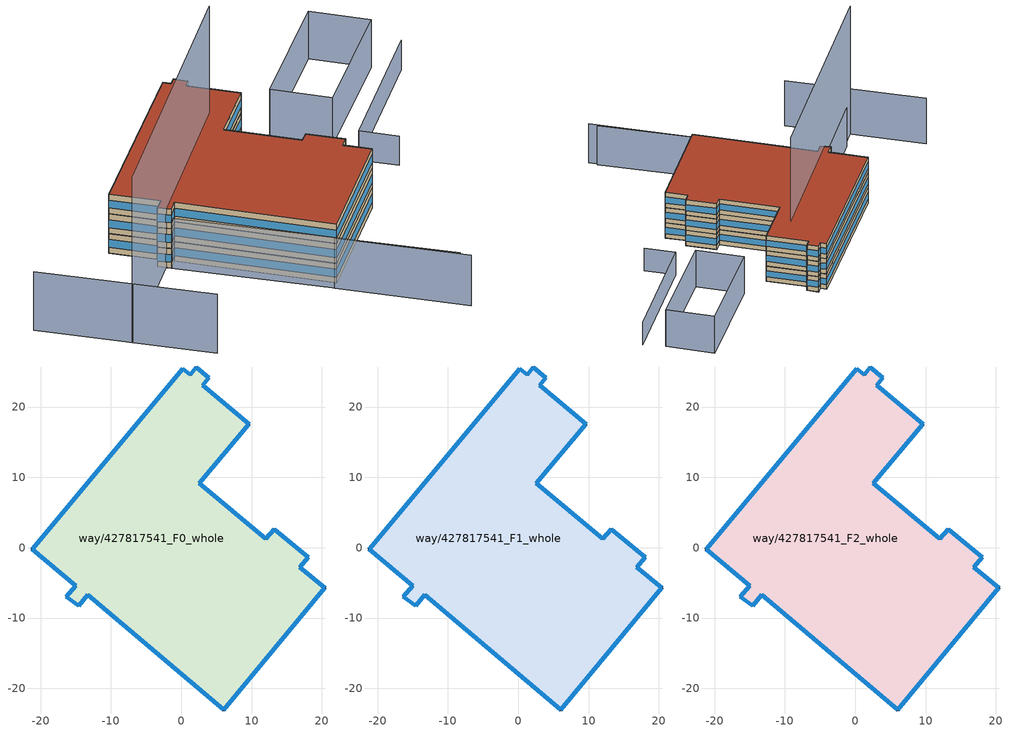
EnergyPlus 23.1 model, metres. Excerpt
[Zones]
way/427817541_F0_whole
 floor ground (Floor_Construction): 6.07,-23.08 20.44,-5.67 16.85,-2.79 18.03,-1.35 13.23,2.63 11.99,1.27 2.58,9.14 9.63,17.58 3.06,23.08 3.93,24.17 2.15,25.7 1.27,24.62 0.24,25.48 -21.23,-0.21 -15,-5.42 -16.38,-6.96 -14.57,-8.28 -13.32,-6.67 z0
 wall outside (Wall_Construction): -16.38,-6.96 -15,-5.42 -21.23,-0.21 0.24,25.48 1.27,24.62 2.15,25.7 3.93,24.17 3.06,23.08 9.63,17.58 2.58,9.14 11.99,1.27 13.23,2.63 18.03,-1.35 16.85,-2.79 20.44,-5.67 6.07,-23.08 -13.32,-6.67 -14.57,-8.28 -16.38,-6.96 z0:3.5
 window (Window_Construction): -15,-5.41 -21.23,-0.21 / -21.22,-0.19 0.23,25.46 / 0.24,25.47 1.27,24.62 / 1.27,24.62 2.15,25.7 / 2.15,25.7 3.93,24.17 / 3.93,24.17 3.06,23.08 / 3.07,23.08 9.63,17.58 / 9.63,17.57 2.58,9.15 / 2.58,9.14 11.99,1.27 / 11.99,1.27 13.23,2.63 / 13.23,2.62 18.02,-1.34 / 18.03,-1.35 16.86,-2.78 / 16.86,-2.79 20.44,-5.67 / 20.43,-5.68 6.07,-23.07 / 6.06,-23.08 -13.31,-6.68 / -13.32,-6.67 -14.57,-8.28 / -14.57,-8.28 -16.38,-6.96 / -16.38,-6.96 -15,-5.42 z1.05:2.45
way/427817541_F1_whole
 floor to way/427817541_F0_whole (Floor_Construction): 6.07,-23.08 20.44,-5.67 16.85,-2.79 18.03,-1.35 13.23,2.63 11.99,1.27 2.58,9.14 9.63,17.58 3.06,23.08 3.93,24.17 2.15,25.7 1.27,24.62 0.24,25.48 -21.23,-0.21 -15,-5.42 -16.38,-6.96 -14.57,-8.28 -13.32,-6.67 z3.5
 wall outside (Wall_Construction): -16.38,-6.96 -15,-5.42 -21.23,-0.21 0.24,25.48 1.27,24.62 2.15,25.7 3.93,24.17 3.06,23.08 9.63,17.58 2.58,9.14 11.99,1.27 13.23,2.63 18.03,-1.35 16.85,-2.79 20.44,-5.67 6.07,-23.08 -13.32,-6.67 -14.57,-8.28 -16.38,-6.96 z3.5:7
 window (Window_Construction): -15,-5.41 -21.23,-0.21 / -21.22,-0.19 0.23,25.46 / 0.24,25.47 1.27,24.62 / 1.27,24.62 2.15,25.7 / 2.15,25.7 3.93,24.17 / 3.93,24.17 3.06,23.08 / 3.07,23.08 9.63,17.58 / 9.63,17.57 2.58,9.15 / 2.58,9.14 11.99,1.27 / 11.99,1.27 13.23,2.63 / 13.23,2.62 18.02,-1.34 / 18.03,-1.35 16.86,-2.78 / 16.86,-2.79 20.44,-5.67 / 20.43,-5.68 6.07,-23.07 / 6.06,-23.08 -13.31,-6.68 / -13.32,-6.67 -14.57,-8.28 / -14.57,-8.28 -16.38,-6.96 / -16.38,-6.96 -15,-5.42 z4.55:5.95
way/427817541_F2_whole
 floor to way/427817541_F1_whole (Floor_Construction): 6.07,-23.08 20.44,-5.67 16.85,-2.79 18.03,-1.35 13.23,2.63 11.99,1.27 2.58,9.14 9.63,17.58 3.06,23.08 3.93,24.17 2.15,25.7 1.27,24.62 0.24,25.48 -21.23,-0.21 -15,-5.42 -16.38,-6.96 -14.57,-8.28 -13.32,-6.67 z7
 wall outside (Wall_Construction): -16.38,-6.96 -15,-5.42 -21.23,-0.21 0.24,25.48 1.27,24.62 2.15,25.7 3.93,24.17 3.06,23.08 9.63,17.58 2.58,9.14 11.99,1.27 13.23,2.63 18.03,-1.35 16.85,-2.79 20.44,-5.67 6.07,-23.08 -13.32,-6.67 -14.57,-8.28 -16.38,-6.96 z7:10.5
 window (Window_Construction): -15,-5.41 -21.23,-0.21 / -21.22,-0.19 0.23,25.46 / 0.24,25.47 1.27,24.62 / 1.27,24.62 2.15,25.7 / 2.15,25.7 3.93,24.17 / 3.93,24.17 3.06,23.08 / 3.07,23.08 9.63,17.58 / 9.63,17.57 2.58,9.15 / 2.58,9.14 11.99,1.27 / 11.99,1.27 13.23,2.63 / 13.23,2.62 18.02,-1.34 / 18.03,-1.35 16.86,-2.78 / 16.86,-2.79 20.44,-5.67 / 20.43,-5.68 6.07,-23.07 / 6.06,-23.08 -13.31,-6.68 / -13.32,-6.67 -14.57,-8.28 / -14.57,-8.28 -16.38,-6.96 / -16.38,-6.96 -15,-5.42 z8.05:9.45
 roof outside (Roof_Construction): 9.63,17.58 2.58,9.14 11.99,1.27 13.23,2.63 18.03,-1.35 16.85,-2.79 20.44,-5.67 6.07,-23.08 -13.32,-6.67 -14.57,-8.28 -16.38,-6.96 -15,-5.42 -21.23,-0.21 0.24,25.48 1.27,24.62 2.15,25.7 3.93,24.17 3.06,23.08 z10.5
shading: 21.57,-37.77 5.14,-24.2 / -26.69,-21.19 -15.63,-7.42 / -15.63,-7.42 20.39,-36.36 z0:8.9; 29.47,3.59 24.57,7.65 / 24.57,7.65 41.82,28.5 z0:5.2; 38.01,31.08 22.96,13.35 / 22.96,13.35 15.45,19.73 / 15.45,19.73 30.51,37.45 / 30.51,37.45 38.01,31.08 z0:8.4; -41.19,-15.36 -19.04,-33.4 z0:10.4; 2.74,14.48 -29.29,-25.13 z0:29.4
[Building]
OpenUBEM_Building: North Axis=0; Terrain=City; Solar Distribution=FullExterior
[Site:Location]
Los.Angeles.Downtown-USC.Campus: Latitude=34.024; Longitude=-118.291; Time Zone=-8; Elevation=54.6
[SizingPeriod:WeatherFileDays]
AnnualSizingPeriod: Begin Month=1; Begin Day of Month=1; End Month=12; End Day of Month=31; Day of Week for Start Day=Monday; Use Weather File Daylight Saving Period=No; Use Weather File Rain and Snow Indicators=No
[MATERIAL:NOMASS] Roughness=MediumRough; Thermal Absorptance=0.9; Solar Absorptance=0.7; Visible Absorptance=0.7
Name | Thermal Resistance
Roof_Assembly | 2.82486
Wall_Assembly | 0.895255
Floor_Assembly | 1.4881
[WINDOWMATERIAL:SIMPLEGLAZINGSYSTEM]
Window_Material: UFactor=3.816; Solar Heat Gain Coefficient=0.25; Visible Transmittance=0.6
[CONSTRUCTION]
Roof_Construction: Roof_Assembly
Wall_Construction: Wall_Assembly
Floor_Construction: Floor_Assembly
Window_Construction: Window_Material
[ZONE] Type=1; Multiplier=1; Ceiling Height=autocalculate; Volume=autocalculate; Floor Area=autocalculate; Part of Total Floor Area=Yes
way/427817541_F0_whole; way/427817541_F1_whole; way/427817541_F2_whole
[PEOPLE] Number of People Schedule=Occupancy_Schedule_Courthouse; Number of People Calculation Method=People/Area; People per Floor Area=0.215054; Fraction Radiant=0.3; Sensible Heat Fraction=autocalculate; Activity Level Schedule=Activity_Level; Carbon Dioxide Generation Rate=3.82e-08; Enable ASHRAE 55 Comfort Warnings=No; Mean Radiant Temperature Calculation Type=ZoneAveraged; Clothing Insulation Calculation Method=ClothingInsulationSchedule; Cold Stress Temperature Threshold=15.56; Heat Stress Temperature Threshold=30
Name | Zone or ZoneList or Space or SpaceList
People_way/427817541_F0_whole | way/427817541_F0_whole
People_way/427817541_F1_whole | way/427817541_F1_whole
People_way/427817541_F2_whole | way/427817541_F2_whole
[LIGHTS] Schedule=Lighting_Schedule_Courthouse; Design Level Calculation Method=Watts/Area; Watts per Zone Floor Area=8; Return Air Fraction=0; Fraction Radiant=0.42; Fraction Visible=0; Fraction Replaceable=1; EndUse Subcategory=General; Return Air Fraction Calculated from Plenum Temperature=No; Return Air Fraction Function of Plenum Temperature Coefficient 1=0; Return Air Fraction Function of Plenum Temperature Coefficient 2=0
Name | Zone or ZoneList or Space or SpaceList
Lights_way/427817541_F0_whole | way/427817541_F0_whole
Lights_way/427817541_F1_whole | way/427817541_F1_whole
Lights_way/427817541_F2_whole | way/427817541_F2_whole
[ELECTRICEQUIPMENT] Schedule=Equipment_Schedule_Courthouse; Design Level Calculation Method=Watts/Area; Watts per Zone Floor Area=6.9; Fraction Latent=0; Fraction Radiant=0.5; Fraction Lost=0; EndUse Subcategory=General
Name | Zone or ZoneList or Space or SpaceList
Equipment_way/427817541_F0_whole | way/427817541_F0_whole
Equipment_way/427817541_F1_whole | way/427817541_F1_whole
Equipment_way/427817541_F2_whole | way/427817541_F2_whole
[ZONEINFILTRATION:DESIGNFLOWRATE] Schedule=Infiltration_Schedule_Courthouse; Design Flow Rate Calculation Method=Flow/ExteriorWallArea; Flow Rate per Exterior Surface Area=0.000285; Constant Term Coefficient=1; Temperature Term Coefficient=0; Velocity Term Coefficient=0; Velocity Squared Term Coefficient=0
Name | Zone or ZoneList or Space or SpaceList
Infiltration_way/427817541_F0_whole | way/427817541_F0_whole
Infiltration_way/427817541_F1_whole | way/427817541_F1_whole
Infiltration_way/427817541_F2_whole | way/427817541_F2_whole
[HVACTEMPLATE:THERMOSTAT] Heating Setpoint Schedule=Heating_Setpoint_Courthouse; Cooling Setpoint Schedule=Cooling_Setpoint_Courthouse
way/427817541_F0_whole_Thermostat; way/427817541_F1_whole_Thermostat; way/427817541_F2_whole_Thermostat
[HVACTEMPLATE:ZONE:IDEALLOADSAIRSYSTEM] Maximum Heating Supply Air Temperature=50; Minimum Cooling Supply Air Temperature=13; Maximum Heating Supply Air Humidity Ratio=0.0156; Minimum Cooling Supply Air Humidity Ratio=0.0077; Heating Limit=LimitFlowRateAndCapacity; Maximum Heating Air Flow Rate=autosize; Maximum Sensible Heating Capacity=autosize; Cooling Limit=LimitFlowRateAndCapacity; Maximum Cooling Air Flow Rate=autosize; Maximum Total Cooling Capacity=autosize; Dehumidification Control Type=ConstantSensibleHeatRatio; Cooling Sensible Heat Ratio=0.7; Dehumidification Setpoint=60; Humidification Control Type=None; Humidification Setpoint=30; Outdoor Air Method=Flow/Person; Outdoor Air Flow Rate per Person=0.01; Outdoor Air Flow Rate per Zone Floor Area=0; Outdoor Air Flow Rate per Zone=0; Demand Controlled Ventilation Type=None; Outdoor Air Economizer Type=NoEconomizer; Heat Recovery Type=None; Sensible Heat Recovery Effectiveness=0.7; Latent Heat Recovery Effectiveness=0.65
Name | Template Thermostat
way/427817541_F0_whole | way/427817541_F0_whole_Thermostat
way/427817541_F1_whole | way/427817541_F1_whole_Thermostat
way/427817541_F2_whole | way/427817541_F2_whole_Thermostat
[SCHEDULE:COMPACT]
Occupancy_Schedule_Courthouse: Through: 12/31, For: Weekdays, Until: 06:00, 0, Until: 07:00, 0.1, Until: 08:00, 0.2, Until: 12:00, 0.95, Until: 13:00, 0.5, Until: 17:00, 0.95, Until: 18:00, 0.3, Until: 22:00, 0.1, Until: 24:00, 0.05, For: Saturday, Until: 06:00, 0, Until: 08:00, 0.1, Until: 12:00, 0.3, Until: 17:00, 0.1, Until: 19:00, 0.05, Until: 24:00, 0, For: AllOtherDays, Until: 06:00, 0, Until: 18:00, 0.05, Until: 24:00, 0
Lighting_Schedule_Courthouse: Through: 12/31, For: Weekdays, Until: 05:00, 0.04184, Until: 07:00, 0.08368, Until: 08:00, 0.25105, Until: 17:00, 0.75314, Until: 18:00, 0.41841, Until: 20:00, 0.25105, Until: 22:00, 0.16736, Until: 23:00, 0.08368, Until: 24:00, 0.04184, For: Saturday, Until: 06:00, 0.04184, Until: 08:00, 0.08368, Until: 12:00, 0.25105, Until: 17:00, 0.12552, Until: 24:00, 0.04184, For: AllOtherDays, Until: 24:00, 0.04184
Equipment_Schedule_Courthouse: Through: 12/31, For: Weekdays, Until: 06:00, 0.307674, Until: 08:00, 0.381235, Until: 12:00, 0.857778, Until: 13:00, 0.76247, Until: 17:00, 0.857778, Until: 18:00, 0.476543, Until: 24:00, 0.381235, For: Saturday, Until: 06:00, 0.230755, Until: 08:00, 0.381235, Until: 12:00, 0.476543, Until: 17:00, 0.33358, Until: 19:00, 0.285926, Until: 24:00, 0.230755, For: AllOtherDays, Until: 06:00, 0.230755, Until: 18:00, 0.285926, Until: 24:00, 0.230755
Heating_Setpoint_Courthouse: Through: 12/31, For: Weekdays, Until: 06:00, 15.6, Until: 07:00, 21.1, Until: 08:00, 21.1, Until: 12:00, 21.1, Until: 13:00, 21.1, Until: 17:00, 21.1, Until: 18:00, 21.1, Until: 22:00, 21.1, Until: 24:00, 21.1, For: Saturday, Until: 06:00, 15.6, Until: 08:00, 21.1, Until: 12:00, 21.1, Until: 17:00, 21.1, Until: 19:00, 21.1, Until: 24:00, 15.6, For: AllOtherDays, Until: 06:00, 15.6, Until: 18:00, 21.1, Until: 24:00, 15.6
Cooling_Setpoint_Courthouse: Through: 12/31, For: Weekdays, Until: 06:00, 29.4, Until: 07:00, 23.9, Until: 08:00, 23.9, Until: 12:00, 23.9, Until: 13:00, 23.9, Until: 17:00, 23.9, Until: 18:00, 23.9, Until: 22:00, 23.9, Until: 24:00, 23.9, For: Saturday, Until: 06:00, 29.4, Until: 08:00, 23.9, Until: 12:00, 23.9, Until: 17:00, 23.9, Until: 19:00, 23.9, Until: 24:00, 29.4, For: AllOtherDays, Until: 06:00, 29.4, Until: 18:00, 23.9, Until: 24:00, 29.4
Infiltration_Schedule_Courthouse: Through: 12/31, For: Weekdays, Until: 06:00, 1, Until: 07:00, 0.25, Until: 08:00, 0.25, Until: 12:00, 0.25, Until: 13:00, 0.25, Until: 17:00, 0.25, Until: 18:00, 0.25, Until: 22:00, 0.25, Until: 24:00, 0.25, For: Saturday, Until: 06:00, 1, Until: 08:00, 0.25, Until: 12:00, 0.25, Until: 17:00, 0.25, Until: 19:00, 0.25, Until: 24:00, 1, For: AllOtherDays, Until: 06:00, 1, Until: 18:00, 0.25, Until: 24:00, 1
[Schedule:Constant]
Activity_Level: Hourly Value=120
